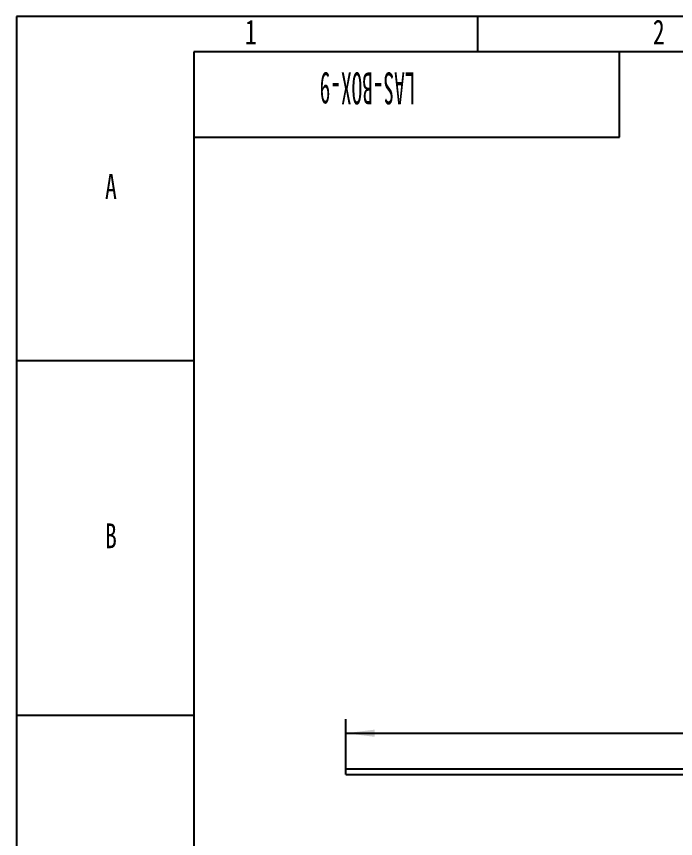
# Model space of a CAD drawing. Header units: millimetres. Extents: x 0 to 210, y 0 to 297.
# Drawn here: x 0 to 92.9, y 181.1 to 297 of the extents above; entities that cross this region are included whole.
import ezdxf

# ---------------------------------------------------------------- set-up
doc = ezdxf.new("R2010")
doc.units = ezdxf.units.MM
doc.layers.add('图框', color=7, linetype='Continuous')
doc.layers.add('图纸格式', color=7, linetype='Continuous')
doc.styles.add('SLDTEXTSTYLE5', font='TXT', dxfattribs={"width": 0.7})
doc.styles.add('SLDTEXTSTYLE6', font='TXT', dxfattribs={"width": 0.49})
doc.dimstyles.new('SLDDIMSTYLE2', dxfattribs={"dimtxt": 3.5, "dimasz": 4.08, "dimexe": 0, "dimexo": 0.0625, "dimgap": 0.875, "dimtad": 2, "dimlfac": 2.5, "dimrnd": 1e-09, "dimzin": 12, "dimdsep": 46, "dimtxsty": 'SLDTEXTSTYLE5', "dimsah": 1, "dimcen": 0.09, "dimadec": 0, "dimazin": 3, "dimtfac": 1, "dimtofl": 0, "dimtmove": 0, "dimatfit": 3, "dimfxl": 0, "dimfrac": 2, "dimtolj": 1, "dimtzin": 12, "dimarcsym": 0})

# ---------------------------------------------------------------- blocks, each defined once
blk = doc.blocks.new('_D_14')
at = {"layer": '图纸格式'}
for p, q in [((46.42, 190.91), (46.42, 197.94)), ((190.02, 190.91), (190.02, 197.94)), ((46.42, 195.94), (190.02, 195.94))]:
    blk.add_line(p, q, dxfattribs=at)
for points in [[(46.42, 195.94), (50.5, 195.43), (50.5, 196.45)], [(190.02, 195.94), (185.94, 196.45), (185.94, 195.43)]]:
    blk.add_solid(points, dxfattribs=at)
at = {"layer": '图纸格式', "insert": (105.1, 200.45), "char_height": 3.5, "attachment_point": 1, "style": 'SLDTEXTSTYLE5'}
blk.add_mtext('359', dxfattribs=at)

msp = doc.modelspace()

# ---------------------------------------------------------------- linework, layer by layer
at = {"color": 7, "linetype": 'Continuous', "lineweight": 25}
for p, q in [((46.4183, 190.9127), (190.0192, 190.9127)), ((46.4183, 190.1127), (46.4183, 190.9127)), ((46.4183, 190.1127), (190.0192, 190.1127))]:
    msp.add_line(p, q, dxfattribs=at)
at = {"layer": '图框'}
for p, q in [((210, 297), (0, 297)), ((0, 297), (0, 0)), ((65, 297), (65, 292)), ((0, 248.5), (25, 248.5)), ((0, 198.5), (25, 198.5))]:
    msp.add_line(p, q, dxfattribs=at)
at = {"layer": '图框', "lineweight": 25}
for p, q in [((205, 292), (25, 292)), ((25, 292), (25, 5)), ((85, 280), (85, 292)), ((25, 280), (85, 280))]:
    msp.add_line(p, q, dxfattribs=at)

# ---------------------------------------------------------------- texts
at = {"color": 7, "linetype": 'Continuous', "lineweight": 0, "char_height": 3.5, "attachment_point": 2, "style": 'SLDTEXTSTYLE5'}
for s, insert in [('1', (33.0444, 296.5478)), ('2', (90.5444, 296.5478))]:
    msp.add_mtext(s, dxfattribs=dict(at, insert=insert))
at = {"layer": '图框', "insert": (49.4948, 284.6082), "char_height": 4.5, "attachment_point": 2, "rotation": 180, "style": 'SLDTEXTSTYLE6'}
msp.add_mtext('LAS-BOX-9', dxfattribs=at)
at = {"layer": '图框', "char_height": 3.5, "attachment_point": 2, "style": 'SLDTEXTSTYLE5'}
for s, insert in [('A', (13.3203, 274.7707)), ('B', (13.3203, 225.5207))]:
    msp.add_mtext(s, dxfattribs=dict(at, insert=insert))

# ---------------------------------------------------------------- dimensions: what is measured, and where the dimension line sits
at = {"layer": '图纸格式'}
dim = msp.add_linear_dim(base=(190.0192, 195.9384), p1=(46.4183, 190.9127), p2=(190.0192, 190.9127), dimstyle='SLDDIMSTYLE2', dxfattribs=at)
dim.commit()
dim.dimension.update_dxf_attribs({"geometry": '_D_14', "text_midpoint": (107.398, 195.9384), "dimtype": 160})

doc.saveas('drawing.dxf')
